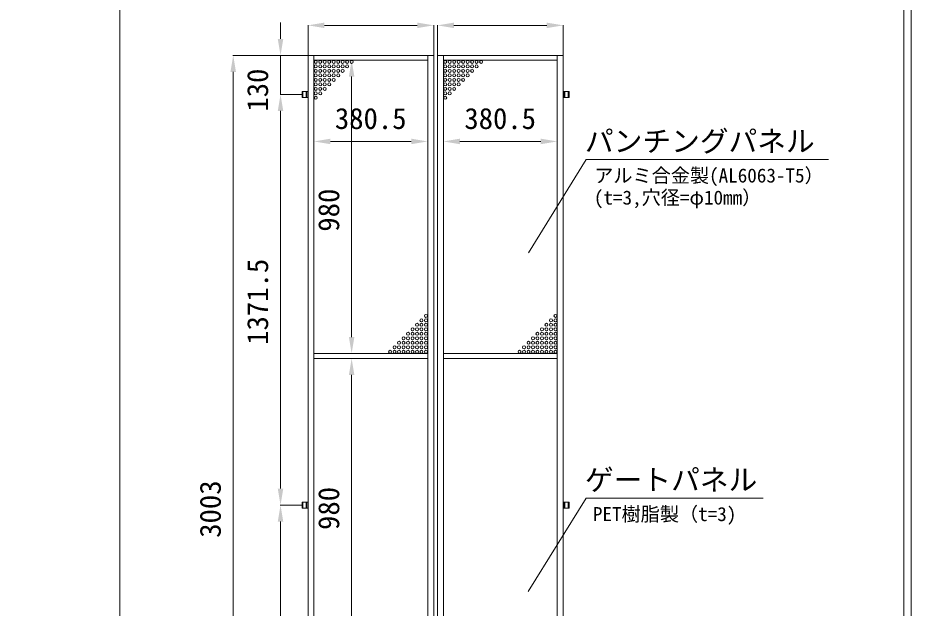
# Model space of a CAD drawing. Units: millimetres, scale not verified. Extents: x 54697 to 74822, y -14438 to 14438.
# Drawn here: x 71837 to 74822, y -8684 to -6714 of the extents above; entities that cross this region are included whole.
import ezdxf
from ezdxf.enums import TextEntityAlignment as Align

# ---------------------------------------------------------------- set-up
doc = ezdxf.new("R2010")
doc.units = ezdxf.units.MM
doc.header["$LTSCALE"] = 38
doc.linetypes.add('DASHED1', pattern=[1.8, 1.2, -0.6])
for name, color, linetype, lineweight in [('0-2_ACCG-3018', 7, 'Continuous', 18), ('0-A_図面枠', 7, 'Continuous', 18), ('0-B_寸法', 3, 'Continuous', 18), ('1-7_標準ﾊﾟﾈﾙ', 7, 'Continuous', 18), ('1-9_文字', 7, 'Continuous', 18)]:
    doc.layers.add(name, color=color, linetype=linetype, lineweight=lineweight)
doc.styles.add('ＭＳ ゴシック', font='')
doc.styles.get('ＭＳ ゴシック').set_extended_font_data('MS Gothic')

msp = doc.modelspace()

# ---------------------------------------------------------------- linework, layer by layer
at = {"layer": '0-2_ACCG-3018'}
for centre in [(72832.32, -6860.55), (72847.32, -6860.55), (72862.32, -6860.55), (72877.32, -6860.55), (72892.32, -6860.55), (72907.32, -6860.55), (72922.32, -6860.55), (72937.32, -6860.55), (72952.32, -6860.55), (73265.01, -6860.55), (73280.01, -6860.55), (73295.01, -6860.55), (73310.01, -6860.55), (73325.01, -6860.55), (73340.01, -6860.55), (73355.01, -6860.55), (73370.01, -6860.55), (73385.01, -6860.55), (72832.32, -6875.55), (72832.32, -6890.55), (72847.32, -6875.55), (72847.32, -6890.55), (72862.32, -6875.55), (72862.32, -6890.55), (72877.32, -6875.55), (72877.32, -6890.55), (72892.32, -6875.55), (72892.32, -6890.55), (72907.32, -6875.55), (72907.32, -6890.55), (72922.32, -6875.55), (72922.32, -6890.55), (72937.32, -6875.55), (73265.01, -6875.55), (73265.01, -6890.55), (73280.01, -6875.55), (73280.01, -6890.55), (73295.01, -6875.55), (73295.01, -6890.55), (73310.01, -6875.55), (73310.01, -6890.55), (73325.01, -6875.55), (73325.01, -6890.55), (73340.01, -6875.55), (73340.01, -6890.55), (73355.01, -6875.55), (73355.01, -6890.55), (73370.01, -6875.55), (72832.32, -6905.55), (72832.32, -6920.55), (72847.32, -6905.55), (72847.32, -6920.55), (72862.32, -6905.55), (72862.32, -6920.55), (72877.32, -6905.55), (72877.32, -6920.55), (72892.32, -6905.55), (72892.32, -6920.55), (72907.32, -6905.55), (73265.01, -6905.55), (73265.01, -6920.55), (73280.01, -6905.55), (73280.01, -6920.55), (73295.01, -6905.55), (73295.01, -6920.55), (73310.01, -6905.55), (73310.01, -6920.55), (73325.01, -6905.55), (73325.01, -6920.55), (73340.01, -6905.55), (72832.32, -6935.55), (72832.32, -6950.55), (72847.32, -6935.55), (72847.32, -6950.55), (72862.32, -6935.55), (72862.32, -6950.55), (72877.32, -6935.55), (73265.01, -6935.55), (73265.01, -6950.55), (73280.01, -6935.55), (73280.01, -6950.55), (73295.01, -6935.55), (73295.01, -6950.55), (73310.01, -6935.55), (72832.32, -6965.55), (72832.32, -6980.55), (72847.32, -6965.55), (73265.01, -6965.55), (73265.01, -6980.55), (73280.01, -6965.55), (73185.81, -7723.53), (73200.81, -7708.53), (73200.81, -7723.53), (73618.5, -7723.53), (73633.5, -7708.53), (73633.5, -7723.53), (73155.81, -7753.53), (73170.81, -7738.53), (73170.81, -7753.53), (73185.81, -7738.53), (73185.81, -7753.53), (73200.81, -7738.53), (73200.81, -7753.53), (73588.5, -7753.53), (73603.5, -7738.53), (73603.5, -7753.53), (73618.5, -7738.53), (73618.5, -7753.53), (73633.5, -7738.53), (73633.5, -7753.53), (73125.81, -7783.53), (73140.81, -7768.53), (73140.81, -7783.53), (73155.81, -7768.53), (73155.81, -7783.53), (73170.81, -7768.53), (73170.81, -7783.53), (73185.81, -7768.53), (73185.81, -7783.53), (73200.81, -7768.53), (73200.81, -7783.53), (73558.5, -7783.53), (73573.5, -7768.53), (73573.5, -7783.53), (73588.5, -7768.53), (73588.5, -7783.53), (73603.5, -7768.53), (73603.5, -7783.53), (73618.5, -7768.53), (73618.5, -7783.53), (73633.5, -7768.53), (73633.5, -7783.53), (73095.81, -7813.53), (73110.81, -7798.53), (73110.81, -7813.53), (73125.81, -7798.53), (73125.81, -7813.53), (73140.81, -7798.53), (73140.81, -7813.53), (73155.81, -7798.53), (73155.81, -7813.53), (73170.81, -7798.53), (73170.81, -7813.53), (73185.81, -7798.53), (73185.81, -7813.53), (73200.81, -7798.53), (73200.81, -7813.53), (73528.5, -7813.53), (73543.5, -7798.53), (73543.5, -7813.53), (73558.5, -7798.53), (73558.5, -7813.53), (73573.5, -7798.53), (73573.5, -7813.53), (73588.5, -7798.53), (73588.5, -7813.53), (73603.5, -7798.53), (73603.5, -7813.53), (73618.5, -7798.53), (73618.5, -7813.53), (73633.5, -7798.53), (73633.5, -7813.53), (73080.81, -7828.53), (73095.81, -7828.53), (73110.81, -7828.53), (73125.81, -7828.53), (73140.81, -7828.53), (73155.81, -7828.53), (73170.81, -7828.53), (73185.81, -7828.53), (73200.81, -7828.53), (73513.5, -7828.53), (73528.5, -7828.53), (73543.5, -7828.53), (73558.5, -7828.53), (73573.5, -7828.53), (73588.5, -7828.53), (73603.5, -7828.53), (73618.5, -7828.53), (73633.5, -7828.53)]:
    msp.add_circle(centre, 5.01, dxfattribs=at)
at = {"layer": '0-A_図面枠'}
for points in [[(54697.41, -562.5), (74822.4, -562.5), (74822.4, -14437.5), (54697.41, -14437.5)], [(72177.6, -6001.17), (74797.53, -6001.17), (74797.53, -10185.84), (72177.6, -10185.84)]]:
    msp.add_lwpolyline(points, close=True, dxfattribs=at)
at = {"layer": '0-B_寸法'}
for p, q in [((72714.63, -6784.05), (72714.63, -6729.03)), ((72806.55, -6838.05), (72806.55, -6737.52)), ((72861.57, -6738.51), (73171.56, -6738.51)), ((73226.55, -6838.05), (73226.55, -6737.52)), ((73239.27, -6838.05), (73239.27, -6737.52)), ((73294.26, -6738.51), (73604.25, -6738.51)), ((73659.27, -6838.05), (73659.27, -6737.52)), ((72805.56, -6839.04), (72555.51, -6839.04)), ((72805.56, -6839.04), (72713.64, -6839.04)), ((72714.63, -6839.04), (72714.63, -6969.03)), ((72826.32, -6855.54), (72826.32, -7127.16)), ((72827.31, -6854.55), (72953.31, -6854.55)), ((73206.81, -6855.54), (73206.81, -7127.16)), ((73259.01, -6855.54), (73259.01, -7127.16)), ((73639.5, -6855.54), (73639.5, -7127.16)), ((72556.5, -6894.03), (72556.5, -9787.05)), ((72952.32, -6909.54), (72952.32, -7779.54)), ((72785.55, -6969.03), (72713.64, -6969.03)), ((72785.55, -6969.03), (72713.64, -6969.03)), ((72714.63, -7024.05), (72714.63, -7079.04)), ((72714.63, -7024.05), (72714.63, -8285.55)), ((72881.31, -7126.17), (73151.82, -7126.17)), ((73314, -7126.17), (73584.51, -7126.17)), ((72827.31, -7834.53), (72953.31, -7834.53)), ((72827.31, -7850.55), (72953.31, -7850.55)), ((72952.32, -7905.54), (72952.32, -8775.54)), ((72785.55, -8340.54), (72713.64, -8340.54)), ((72785.55, -8340.54), (72713.64, -8340.54)), ((72714.63, -8395.53), (72714.63, -9657.03))]:
    msp.add_line(p, q, dxfattribs=at)
at = {"layer": '0-B_寸法', "color": 91}
for points in [[(72861.57, -6729.33), (72806.55, -6738.51), (72861.57, -6747.66)], [(73171.56, -6729.33), (73226.55, -6738.51), (73171.56, -6747.66)], [(73294.26, -6729.33), (73239.27, -6738.51), (73294.26, -6747.66)], [(73604.25, -6729.33), (73659.27, -6738.51), (73604.25, -6747.66)], [(72705.45, -6784.05), (72714.63, -6839.04), (72723.78, -6784.05)], [(72547.35, -6894.03), (72556.5, -6839.04), (72565.68, -6894.03)], [(72943.14, -6909.54), (72952.32, -6854.55), (72961.47, -6909.54)], [(72705.45, -7024.05), (72714.63, -6969.03), (72723.78, -7024.05)], [(72705.45, -7024.05), (72714.63, -6969.03), (72723.78, -7024.05)], [(72881.31, -7116.99), (72826.32, -7126.17), (72881.31, -7135.35)], [(73151.82, -7116.99), (73206.81, -7126.17), (73151.82, -7135.35)], [(73314, -7116.99), (73259.01, -7126.17), (73314, -7135.35)], [(73584.51, -7116.99), (73639.5, -7126.17), (73584.51, -7135.35)], [(72943.14, -7779.54), (72952.32, -7834.53), (72961.47, -7779.54)], [(72943.14, -7905.54), (72952.32, -7850.55), (72961.47, -7905.54)], [(72705.45, -8285.55), (72714.63, -8340.54), (72723.78, -8285.55)], [(72705.45, -8395.53), (72714.63, -8340.54), (72723.78, -8395.53)]]:
    msp.add_solid(points, dxfattribs=at)
at = {"layer": '1-7_標準ﾊﾟﾈﾙ', "linetype": 'DASHED1'}
for p, q in [((72789.57, -6959.04), (72789.57, -6979.05)), ((72800.55, -6959.04), (72800.55, -6979.05)), ((73665.27, -6959.04), (73665.27, -6979.05)), ((73676.25, -6959.04), (73676.25, -6979.05)), ((72789.57, -8330.55), (72789.57, -8350.53)), ((72800.55, -8330.55), (72800.55, -8350.53)), ((73665.27, -8330.55), (73665.27, -8350.53)), ((73676.25, -8330.55), (73676.25, -8350.53))]:
    msp.add_line(p, q, dxfattribs=at)
at = {"layer": '1-7_標準ﾊﾟﾈﾙ'}
for p, q in [((72802.77, -6959.04), (72802.77, -6979.05)), ((73663.05, -6959.04), (73663.05, -6979.05)), ((72802.77, -8330.55), (72802.77, -8350.53)), ((73663.05, -8330.55), (73663.05, -8350.53))]:
    msp.add_line(p, q, dxfattribs=at)
for points in [[(72806.55, -6839.04), (72826.32, -6839.04), (72826.32, -9842.04), (72806.55, -9842.04)], [(73206.81, -6839.04), (72826.32, -6839.04), (72826.32, -6854.55), (73206.81, -6854.55)], [(73226.55, -6839.04), (73206.81, -6839.04), (73206.81, -9842.04), (73226.55, -9842.04)], [(73239.27, -6839.04), (73259.01, -6839.04), (73259.01, -9842.04), (73239.27, -9842.04)], [(73259.01, -6839.04), (73639.5, -6839.04), (73639.5, -6854.55), (73259.01, -6854.55)], [(73659.27, -6839.04), (73639.5, -6839.04), (73639.5, -9842.04), (73659.27, -9842.04)], [(73206.81, -7834.53), (72826.32, -7834.53), (72826.32, -7850.55), (73206.81, -7850.55)], [(73259.01, -7834.53), (73639.5, -7834.53), (73639.5, -7850.55), (73259.01, -7850.55)]]:
    msp.add_lwpolyline(points, close=True, dxfattribs=at)
for points in [[(72806.55, -6979.05), (72786.57, -6979.05), (72786.57, -6959.04), (72806.55, -6959.04)], [(73659.27, -6979.05), (73679.25, -6979.05), (73679.25, -6959.04), (73659.27, -6959.04)], [(72806.55, -8350.53), (72786.57, -8350.53), (72786.57, -8330.55), (72806.55, -8330.55)], [(73659.27, -8350.53), (73679.25, -8350.53), (73679.25, -8330.55), (73659.27, -8330.55)]]:
    msp.add_lwpolyline(points, dxfattribs=at)
at = {"layer": '1-9_文字'}
for p, q in [((73542.96, -7498.56), (73736.28, -7186.98)), ((73736.28, -7186.98), (73736.64, -7186.98)), ((73736.64, -7186.98), (74546.43, -7186.98)), ((73542.6, -8629.17), (73735.92, -8317.59)), ((73735.92, -8317.59), (73736.28, -8317.59)), ((73736.28, -8317.59), (74327.46, -8317.59))]:
    msp.add_line(p, q, dxfattribs=at)

# ---------------------------------------------------------------- texts
at = {"layer": '0-B_寸法', "style": 'ＭＳ ゴシック'}
for s, p in [('130', (72694.23, -7026.63)), ('980', (72931.92, -7427.43)), ('1371.5', (72694.23, -7805.22)), ('3003', (72536.1, -8449.62)), ('980', (72931.92, -8423.43))]:
    msp.add_text(s, height=70.38, rotation=90, dxfattribs=at).set_placement(p, align=Align.BOTTOM_LEFT)
for p in [(72896.4, -7105.77), (73329.09, -7105.77)]:
    msp.add_text('380.5', height=70.38, dxfattribs=at).set_placement(p, align=Align.BOTTOM_LEFT)
at = {"layer": '1-9_文字', "style": 'ＭＳ ゴシック'}
for s, height, p in [('パンチングパネル', 70.38, (73732.08, -7181.58)), ('アルミ合金製(AL6063-T5）', 46.92, (73763.04, -7277.4)), ('(t=3,穴径=φ10mm）', 46.92, (73761.96, -7351.08)), ('ゲートパネル', 70.38, (73732.17, -8312.19)), ('PET樹脂製（t=3)', 46.92, (73758.72, -8407.98))]:
    msp.add_text(s, height=height, dxfattribs=at).set_placement(p, align=Align.BOTTOM_LEFT)

doc.saveas('drawing.dxf')
